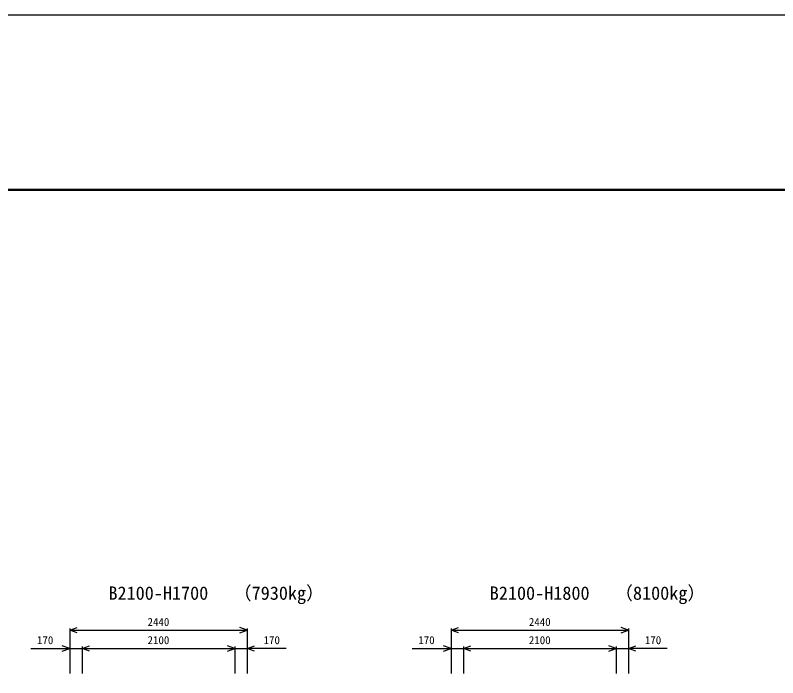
# Model space of a CAD drawing. Units: millimetres, scale not verified. Extents: x -100800 to 100800, y -35640 to 35640.
# Drawn here: x 15691 to 26169, y 26539 to 35640 of the extents above; entities that cross this region are included whole.
import ezdxf
from ezdxf.enums import TextEntityAlignment as Align

# ---------------------------------------------------------------- set-up
doc = ezdxf.new("R2010")
doc.units = ezdxf.units.MM
doc.header["$LTSCALE"] = 120
for name, color, linetype, lineweight in [('0-0_DIM', 7, 'Continuous', 25), ('0-1_Defpoints', 5, 'Continuous', 25), ('0-7_TXT', 7, 'Continuous', 25), ('0-8_WAKU', 3, 'Continuous', 25)]:
    doc.layers.add(name, color=color, linetype=linetype, lineweight=lineweight)
doc.styles.add('ＭＳ ゴシック', font='')
doc.styles.get('ＭＳ ゴシック').set_extended_font_data('MS Gothic')

msp = doc.modelspace()

# ---------------------------------------------------------------- linework, layer by layer
at = {"layer": '0-0_DIM'}
for p, q in [((16439.1, 27216.6), (16439.1, 26598)), ((16439.1, 27192.6), (18879.1, 27192.6)), ((18879.1, 27216.6), (18879.1, 26598)), ((21679.1, 27216.6), (21679.1, 26598)), ((21679.1, 27192.6), (24119.1, 27192.6)), ((24119.1, 27216.6), (24119.1, 26598)), ((15906.4, 26942.6), (16439.1, 26942.6)), ((16609.1, 26966.6), (16609.1, 26598)), ((18709.1, 26966.6), (18709.1, 26598)), ((19411.8, 26942.6), (18879.1, 26942.6)), ((21146.4, 26942.6), (21679.1, 26942.6)), ((21849.1, 26966.6), (21849.1, 26598)), ((23949.1, 26966.6), (23949.1, 26598)), ((24651.8, 26942.6), (24119.1, 26942.6))]:
    msp.add_line(p, q, dxfattribs=at)
for points in [[(16540.6, 27155.7), (16439.1, 27192.6), (16540.6, 27229.6)], [(18777.6, 27155.7), (18879.1, 27192.6), (18777.6, 27229.6)], [(21780.6, 27155.7), (21679.1, 27192.6), (21780.6, 27229.6)], [(24017.6, 27155.7), (24119.1, 27192.6), (24017.6, 27229.6)], [(16337.6, 26905.7), (16439.1, 26942.6), (16337.6, 26979.6)], [(16439.1, 26942.6), (16609.1, 26942.6), (18709.1, 26942.6), (18879.1, 26942.6)], [(16710.6, 26905.7), (16609.1, 26942.6), (16710.6, 26979.6)], [(18607.6, 26905.7), (18709.1, 26942.6), (18607.6, 26979.6)], [(18980.6, 26905.7), (18879.1, 26942.6), (18980.6, 26979.6)], [(21577.6, 26905.7), (21679.1, 26942.6), (21577.6, 26979.6)], [(21679.1, 26942.6), (21849.1, 26942.6), (23949.1, 26942.6), (24119.1, 26942.6)], [(21950.6, 26905.7), (21849.1, 26942.6), (21950.6, 26979.6)], [(23847.6, 26905.7), (23949.1, 26942.6), (23847.6, 26979.6)], [(24220.6, 26905.7), (24119.1, 26942.6), (24220.6, 26979.6)]]:
    msp.add_lwpolyline(points, dxfattribs=at)
at = {"layer": '0-1_Defpoints'}
msp.add_lwpolyline([(0, -35640), (100800, -35640), (100800, 35640), (0, 35640)], close=True, dxfattribs=at)
at = {"layer": '0-8_WAKU', "lineweight": 50}
msp.add_lwpolyline([(2400, -33240), (98400, -33240), (98400, 33240), (2400, 33240)], close=True, dxfattribs=at)

# ---------------------------------------------------------------- texts
at = {"layer": '0-0_DIM', "style": 'ＭＳ ゴシック'}
for s, p in [('2440', (17509.1, 27217.6)), ('2440', (22749.1, 27217.6)), ('170', (15989.8, 26967.6)), ('2100', (17509.1, 26967.6)), ('170', (19103.4, 26967.6)), ('170', (21229.8, 26967.6)), ('2100', (22749.1, 26967.6)), ('170', (24343.4, 26967.6))]:
    msp.add_text(s, height=110, dxfattribs=at).set_placement(p, align=Align.BOTTOM_LEFT)
at = {"layer": '0-7_TXT', "style": 'ＭＳ ゴシック'}
for s, p in [('B2100-H1700', (16971.6, 27555.3)), ('（7930kg）', (18689.3, 27555.3)), ('B2100-H1800', (22211.6, 27555.3)), ('（8100kg）', (23929.3, 27555.3))]:
    msp.add_text(s, height=183.3, dxfattribs=at).set_placement(p, align=Align.BOTTOM_LEFT)

doc.saveas('drawing.dxf')
